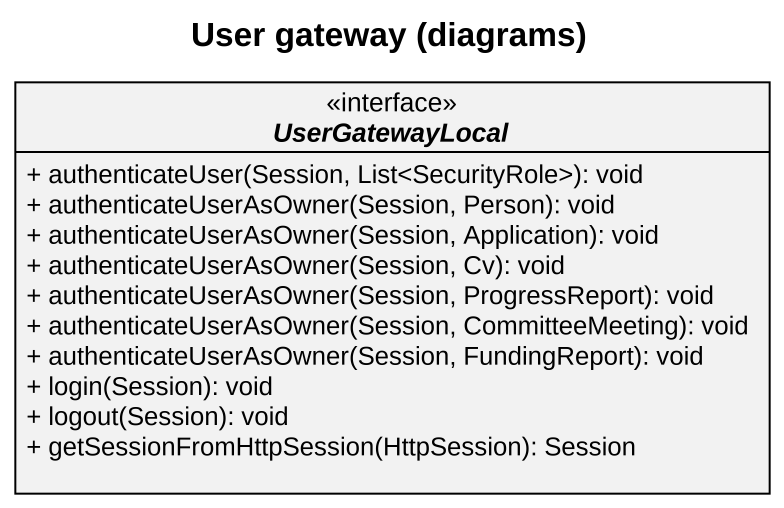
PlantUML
@startuml
title User gateway (diagrams)
hide circle
hide empty members
skinparam classAttributeIconSize 0
interface UserGatewayLocal <<interface>> {
  + authenticateUser(Session, List<SecurityRole>): void
  + authenticateUserAsOwner(Session, Person): void
  + authenticateUserAsOwner(Session, Application): void
  + authenticateUserAsOwner(Session, Cv): void
  + authenticateUserAsOwner(Session, ProgressReport): void
  + authenticateUserAsOwner(Session, CommitteeMeeting): void
  + authenticateUserAsOwner(Session, FundingReport): void
  + login(Session): void
  + logout(Session): void
  + getSessionFromHttpSession(HttpSession): Session
}
@enduml
